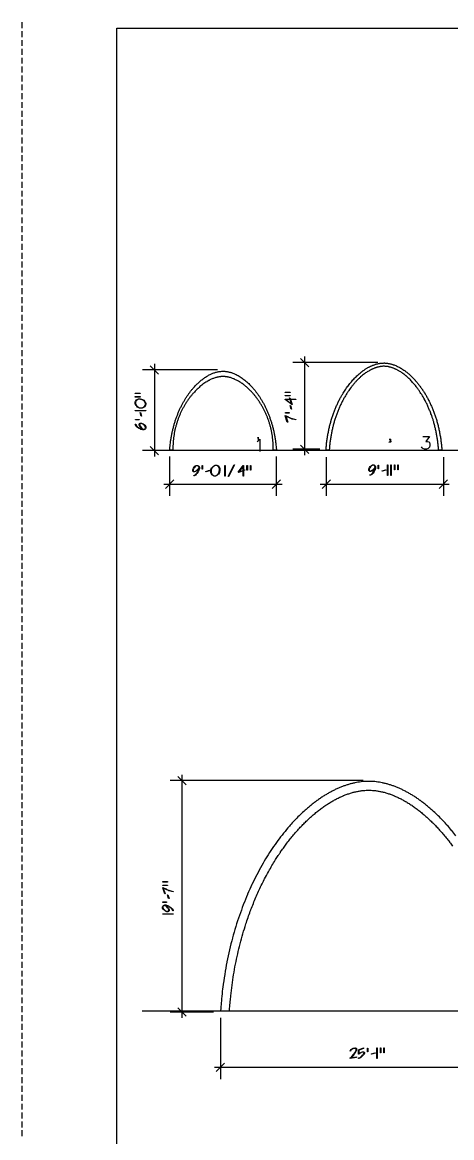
# Model space of a CAD drawing. Extents: x 57 to 189, y -88 to -29.
# Drawn here: x 57.07 to 63.91, y -70.36 to -52.59 of the extents above; entities that cross this region are included whole.
import ezdxf

# ---------------------------------------------------------------- set-up
doc = ezdxf.new("R2010")
doc.units = 0
doc.layers.get('0').update_dxf_attribs({"linetype": 'CONTINUOUS'})
for name, color, linetype in [('DIMENSION', 18, 'CONTINUOUS'), ('NAILERS', 18, 'CONTINUOUS'), ('NONE', 18, 'CONTINUOUS')]:
    doc.layers.add(name, color=color, linetype=linetype)

msp = doc.modelspace()

# ---------------------------------------------------------------- linework, layer by layer
for points in [[(59.027, -59.405), (96.389, -59.405)], [(58.976, -68.342), (88.734, -68.342)]]:
    msp.add_lwpolyline(points)
at = {"layer": 'DIMENSION'}
for points in [[(61.63, -58.077), (61.497, -57.944)], [(61.564, -57.917), (61.564, -58.011)], [(59.237, -58.195), (59.104, -58.062)], [(59.17, -58.034), (59.17, -58.128)], [(62.733, -58.011), (61.375, -58.011)], [(61.564, -58.011), (61.564, -59.392)], [(60.175, -58.128), (58.982, -58.128)], [(59.17, -58.128), (59.17, -59.415)], [(59.104, -59.349), (59.237, -59.482)], [(61.497, -59.325), (61.63, -59.458)], [(59.296, -59.415), (58.982, -59.415)], [(59.17, -59.415), (59.17, -59.51)], [(59.413, -59.51), (59.413, -60.137)], [(61.112, -59.51), (61.112, -60.137)], [(61.807, -59.392), (61.375, -59.392)], [(61.564, -59.392), (61.564, -59.486)], [(61.909, -59.517), (61.909, -60.137)], [(63.777, -59.517), (63.777, -60.137)], [(59.48, -59.882), (59.347, -60.016)], [(61.046, -60.016), (61.179, -59.882)], [(61.976, -59.882), (61.842, -60.016)], [(63.71, -60.016), (63.843, -59.882)], [(59.319, -59.949), (59.413, -59.949)], [(59.413, -59.949), (61.112, -59.949)], [(61.112, -59.949), (61.207, -59.949)], [(61.815, -59.949), (61.909, -59.949)], [(61.909, -59.949), (63.777, -59.949)], [(63.777, -59.949), (63.871, -59.949)], [(62.498, -64.673), (59.421, -64.673)], [(59.676, -64.74), (59.543, -64.607)], [(59.61, -64.579), (59.61, -64.673)], [(59.61, -64.673), (59.61, -68.362)], [(60.112, -68.362), (59.421, -68.362)], [(59.543, -68.295), (59.676, -68.428)], [(59.61, -68.362), (59.61, -68.456)], [(60.222, -68.456), (60.222, -69.429)], [(60.128, -69.24), (60.222, -69.24)], [(60.288, -69.174), (60.155, -69.307)], [(60.222, -69.24), (64.946, -69.24)]]:
    msp.add_lwpolyline(points, dxfattribs=at)
for points in [[(58.965, -58.595), (58.979, -58.598), (59.003, -58.613), (59.013, -58.624), (59.023, -58.636), (59.034, -58.66), (59.034, -58.673), (59.034, -58.68), (59.03, -58.692), (59.027, -58.698), (59.016, -58.717), (58.977, -58.736), (58.95, -58.736), (58.934, -58.736), (58.904, -58.722), (58.89, -58.707), (58.876, -58.693), (58.862, -58.664), (58.862, -58.649), (58.862, -58.64), (58.867, -58.625), (58.873, -58.619), (58.884, -58.605), (58.915, -58.59), (58.934, -58.59), (58.942, -58.59), (58.957, -58.593)], [(58.942, -58.5), (58.942, -58.506), (58.866, -58.506), (58.866, -58.5)], [(58.866, -58.554), (58.942, -58.554), (58.942, -58.561), (58.866, -58.561)], [(58.964, -58.601), (58.956, -58.599), (58.941, -58.597), (58.935, -58.597), (58.917, -58.597), (58.889, -58.61), (58.878, -58.623), (58.873, -58.629), (58.868, -58.642), (58.868, -58.65), (58.868, -58.664), (58.881, -58.691), (58.894, -58.704), (58.907, -58.717), (58.935, -58.73), (58.95, -58.73), (58.975, -58.73), (59.011, -58.712), (59.021, -58.695), (59.024, -58.69), (59.027, -58.678), (59.027, -58.672), (59.027, -58.661), (59.018, -58.639), (59.008, -58.628), (58.998, -58.618), (58.976, -58.604)], [(61.331, -58.574), (61.339, -58.596), (61.427, -58.596), (61.427, -58.602), (61.341, -58.602), (61.367, -58.678), (61.363, -58.68), (61.255, -58.6), (61.257, -58.596), (61.332, -58.596), (61.325, -58.574)], [(61.333, -58.481), (61.333, -58.487), (61.257, -58.487), (61.257, -58.481)], [(61.257, -58.535), (61.333, -58.535), (61.333, -58.542), (61.257, -58.542)], [(61.334, -58.602), (61.268, -58.602), (61.357, -58.668)], [(59.034, -58.773), (59.034, -58.779), (58.865, -58.779), (58.865, -58.773)], [(58.949, -58.806), (58.965, -58.864), (58.959, -58.864), (58.942, -58.806)], [(61.318, -58.809), (61.318, -58.815), (61.259, -58.815), (61.259, -58.809)], [(61.34, -58.696), (61.357, -58.754), (61.35, -58.754), (61.334, -58.696)], [(58.942, -58.979), (58.945, -58.978), (58.95, -58.978), (58.953, -58.978), (58.965, -58.978), (58.991, -58.988), (59.005, -58.999), (59.019, -59.011), (59.034, -59.034), (59.034, -59.046), (59.034, -59.054), (59.028, -59.067), (59.023, -59.072), (59.017, -59.078), (59, -59.084), (58.99, -59.084), (58.98, -59.084), (58.957, -59.076), (58.942, -59.069), (58.928, -59.061), (58.903, -59.044), (58.892, -59.034), (58.88, -59.022), (58.867, -59.002), (58.866, -58.992), (58.873, -58.992), (58.874, -59.001), (58.886, -59.02), (58.897, -59.031), (58.908, -59.04), (58.931, -59.057), (58.945, -59.064), (58.959, -59.071), (58.981, -59.077), (58.99, -59.077), (58.999, -59.077), (59.013, -59.073), (59.018, -59.068), (59.023, -59.063), (59.028, -59.052), (59.028, -59.045), (59.028, -59.035), (59.014, -59.014), (59.001, -59.003), (58.988, -58.993), (58.965, -58.983), (58.954, -58.983), (58.952, -58.983), (58.947, -58.984), (58.945, -58.985), (58.94, -58.987), (58.935, -58.995), (58.935, -59), (58.935, -59.006), (58.942, -59.021), (58.948, -59.031), (58.954, -59.038), (58.967, -59.053), (58.975, -59.06), (58.982, -59.067), (58.993, -59.074), (58.996, -59.075), (58.988, -59.076), (58.984, -59.075), (58.974, -59.067), (58.966, -59.061), (58.959, -59.054), (58.946, -59.039), (58.941, -59.031), (58.935, -59.021), (58.928, -59.005), (58.928, -58.999), (58.928, -58.992), (58.935, -58.982)], [(58.926, -58.919), (58.926, -58.925), (58.868, -58.925), (58.868, -58.919)], [(61.257, -58.857), (61.269, -58.861), (61.295, -58.873), (61.309, -58.88), (61.324, -58.887), (61.346, -58.897), (61.355, -58.9), (61.369, -58.905), (61.404, -58.914), (61.424, -58.918), (61.424, -58.925), (61.404, -58.921), (61.369, -58.912), (61.355, -58.907), (61.346, -58.903), (61.325, -58.894), (61.312, -58.888), (61.298, -58.881), (61.274, -58.87), (61.265, -58.866), (61.295, -58.959), (61.289, -58.959), (61.257, -58.862)], [(59.797, -59.817), (59.797, -59.81), (59.805, -59.809), (59.824, -59.797), (59.835, -59.786), (59.844, -59.776), (59.861, -59.752), (59.868, -59.738), (59.875, -59.725), (59.882, -59.702), (59.882, -59.694), (59.882, -59.685), (59.877, -59.67), (59.872, -59.665), (59.867, -59.66), (59.856, -59.655), (59.849, -59.655), (59.839, -59.655), (59.818, -59.669), (59.808, -59.682), (59.798, -59.695), (59.788, -59.718), (59.788, -59.729), (59.788, -59.732), (59.788, -59.736), (59.789, -59.738), (59.791, -59.743), (59.799, -59.748), (59.804, -59.748), (59.81, -59.748), (59.826, -59.742), (59.835, -59.735), (59.843, -59.73), (59.858, -59.716), (59.865, -59.708), (59.871, -59.701), (59.878, -59.69), (59.879, -59.687), (59.881, -59.695), (59.88, -59.698), (59.873, -59.709), (59.866, -59.716), (59.859, -59.724), (59.843, -59.737), (59.835, -59.742), (59.826, -59.749), (59.809, -59.755), (59.803, -59.755), (59.796, -59.755), (59.786, -59.748), (59.783, -59.741), (59.782, -59.738), (59.782, -59.733), (59.782, -59.731), (59.782, -59.719), (59.792, -59.693), (59.803, -59.679), (59.815, -59.664), (59.838, -59.649), (59.85, -59.649), (59.858, -59.649), (59.871, -59.655), (59.876, -59.66), (59.882, -59.666), (59.888, -59.683), (59.888, -59.693), (59.888, -59.703), (59.881, -59.727), (59.873, -59.741), (59.866, -59.755), (59.848, -59.78), (59.838, -59.791), (59.826, -59.803), (59.806, -59.816)], [(59.937, -59.712), (59.931, -59.712), (59.931, -59.654), (59.937, -59.654)], [(60.209, -59.751), (60.206, -59.765), (60.191, -59.789), (60.179, -59.799), (60.168, -59.809), (60.144, -59.82), (60.131, -59.82), (60.124, -59.82), (60.112, -59.816), (60.106, -59.813), (60.087, -59.802), (60.068, -59.764), (60.068, -59.736), (60.068, -59.72), (60.082, -59.69), (60.096, -59.676), (60.111, -59.662), (60.14, -59.648), (60.155, -59.648), (60.164, -59.648), (60.179, -59.653), (60.185, -59.659), (60.199, -59.671), (60.213, -59.701), (60.213, -59.72), (60.213, -59.728), (60.211, -59.743)], [(60.203, -59.75), (60.205, -59.742), (60.207, -59.727), (60.207, -59.721), (60.207, -59.703), (60.194, -59.675), (60.181, -59.664), (60.175, -59.659), (60.162, -59.654), (60.154, -59.654), (60.14, -59.654), (60.113, -59.667), (60.1, -59.68), (60.087, -59.693), (60.074, -59.721), (60.074, -59.736), (60.074, -59.762), (60.092, -59.797), (60.109, -59.807), (60.114, -59.81), (60.126, -59.814), (60.132, -59.814), (60.143, -59.814), (60.165, -59.804), (60.176, -59.794), (60.186, -59.784), (60.2, -59.762)], [(60.301, -59.82), (60.295, -59.82), (60.295, -59.651), (60.301, -59.651)], [(60.447, -59.641), (60.351, -59.829), (60.344, -59.829), (60.44, -59.641)], [(60.613, -59.726), (60.591, -59.733), (60.591, -59.822), (60.585, -59.822), (60.585, -59.735), (60.509, -59.761), (60.507, -59.757), (60.587, -59.65), (60.591, -59.652), (60.591, -59.727), (60.613, -59.719)], [(60.585, -59.729), (60.585, -59.663), (60.519, -59.752)], [(60.652, -59.652), (60.652, -59.728), (60.645, -59.728), (60.645, -59.652)], [(60.706, -59.728), (60.7, -59.728), (60.7, -59.652), (60.706, -59.652)], [(62.604, -59.808), (62.604, -59.802), (62.613, -59.801), (62.632, -59.789), (62.643, -59.777), (62.652, -59.767), (62.669, -59.743), (62.676, -59.73), (62.683, -59.716), (62.69, -59.694), (62.69, -59.685), (62.69, -59.676), (62.685, -59.662), (62.68, -59.657), (62.675, -59.652), (62.664, -59.647), (62.657, -59.647), (62.647, -59.647), (62.626, -59.66), (62.616, -59.674), (62.606, -59.687), (62.595, -59.71), (62.595, -59.72), (62.595, -59.723), (62.596, -59.728), (62.597, -59.73), (62.599, -59.735), (62.607, -59.74), (62.612, -59.74), (62.618, -59.74), (62.633, -59.733), (62.643, -59.727), (62.651, -59.721), (62.665, -59.708), (62.672, -59.7), (62.679, -59.693), (62.686, -59.682), (62.687, -59.679), (62.689, -59.686), (62.688, -59.69), (62.681, -59.701), (62.674, -59.708), (62.667, -59.716), (62.651, -59.729), (62.643, -59.734), (62.634, -59.74), (62.617, -59.746), (62.611, -59.746), (62.604, -59.746), (62.594, -59.739), (62.591, -59.732), (62.59, -59.73), (62.59, -59.725), (62.59, -59.722), (62.59, -59.71), (62.6, -59.684), (62.611, -59.67), (62.623, -59.656), (62.646, -59.641), (62.658, -59.641), (62.666, -59.641), (62.679, -59.646), (62.684, -59.652), (62.69, -59.658), (62.696, -59.674), (62.696, -59.685), (62.696, -59.694), (62.688, -59.718), (62.681, -59.732), (62.674, -59.747), (62.656, -59.772), (62.646, -59.783), (62.634, -59.794), (62.614, -59.807)], [(62.745, -59.704), (62.739, -59.704), (62.739, -59.646), (62.745, -59.646)], [(62.858, -59.726), (62.799, -59.743), (62.799, -59.737), (62.858, -59.72)], [(62.891, -59.812), (62.885, -59.812), (62.885, -59.643), (62.891, -59.643)], [(62.943, -59.812), (62.937, -59.812), (62.937, -59.643), (62.943, -59.643)], [(63.002, -59.643), (63.002, -59.719), (62.996, -59.719), (62.996, -59.643)], [(63.057, -59.719), (63.051, -59.719), (63.051, -59.643), (63.057, -59.643)], [(60.05, -59.735), (59.991, -59.751), (59.991, -59.745), (60.05, -59.728)], [(59.38, -66.282), (59.38, -66.289), (59.304, -66.289), (59.304, -66.282)], [(59.304, -66.337), (59.38, -66.337), (59.38, -66.343), (59.304, -66.343)], [(59.304, -66.377), (59.316, -66.381), (59.342, -66.393), (59.356, -66.4), (59.371, -66.407), (59.393, -66.417), (59.401, -66.42), (59.416, -66.425), (59.45, -66.434), (59.471, -66.438), (59.471, -66.445), (59.451, -66.441), (59.416, -66.432), (59.402, -66.427), (59.393, -66.424), (59.371, -66.414), (59.359, -66.408), (59.345, -66.401), (59.321, -66.39), (59.312, -66.387), (59.342, -66.479), (59.336, -66.479), (59.304, -66.382)], [(59.364, -66.606), (59.364, -66.613), (59.306, -66.613), (59.306, -66.606)], [(59.387, -66.493), (59.404, -66.552), (59.397, -66.552), (59.38, -66.493)], [(59.469, -66.747), (59.463, -66.747), (59.462, -66.738), (59.449, -66.719), (59.438, -66.708), (59.428, -66.699), (59.404, -66.682), (59.39, -66.675), (59.377, -66.669), (59.355, -66.662), (59.346, -66.662), (59.337, -66.662), (59.322, -66.666), (59.317, -66.671), (59.312, -66.676), (59.307, -66.687), (59.307, -66.694), (59.307, -66.704), (59.321, -66.725), (59.335, -66.736), (59.347, -66.746), (59.371, -66.756), (59.381, -66.756), (59.384, -66.756), (59.388, -66.755), (59.39, -66.754), (59.395, -66.752), (59.4, -66.744), (59.4, -66.739), (59.4, -66.733), (59.394, -66.718), (59.387, -66.708), (59.382, -66.701), (59.368, -66.686), (59.361, -66.679), (59.353, -66.672), (59.343, -66.665), (59.339, -66.664), (59.347, -66.663), (59.351, -66.663), (59.361, -66.671), (59.369, -66.677), (59.376, -66.685), (59.389, -66.7), (59.395, -66.708), (59.401, -66.718), (59.407, -66.734), (59.407, -66.741), (59.407, -66.748), (59.4, -66.757), (59.393, -66.76), (59.391, -66.761), (59.386, -66.762), (59.383, -66.762), (59.371, -66.762), (59.345, -66.751), (59.331, -66.74), (59.316, -66.729), (59.301, -66.705), (59.301, -66.693), (59.301, -66.685), (59.307, -66.672), (59.312, -66.667), (59.318, -66.661), (59.335, -66.655), (59.345, -66.655), (59.355, -66.655), (59.379, -66.663), (59.393, -66.67), (59.407, -66.678), (59.433, -66.695), (59.443, -66.706), (59.455, -66.717), (59.468, -66.737)], [(59.472, -66.796), (59.472, -66.802), (59.303, -66.802), (59.303, -66.796)], [(62.394, -68.955), (62.394, -68.967), (62.378, -69), (62.363, -69.022), (62.35, -69.04), (62.322, -69.073), (62.308, -69.088), (62.307, -69.089), (62.306, -69.09), (62.304, -69.091), (62.392, -69.077), (62.392, -69.083), (62.292, -69.1), (62.29, -69.095), (62.293, -69.093), (62.299, -69.087), (62.303, -69.083), (62.317, -69.07), (62.344, -69.038), (62.357, -69.019), (62.372, -68.998), (62.387, -68.966), (62.387, -68.956), (62.387, -68.948), (62.376, -68.94), (62.366, -68.94), (62.342, -68.941), (62.307, -68.962), (62.296, -68.982), (62.289, -68.982), (62.302, -68.959), (62.34, -68.935), (62.366, -68.934), (62.372, -68.934), (62.383, -68.936), (62.386, -68.939), (62.39, -68.942), (62.394, -68.95)], [(62.518, -69.006), (62.518, -69.007), (62.518, -69.008), (62.518, -69.009), (62.518, -69.015), (62.511, -69.032), (62.503, -69.042), (62.495, -69.053), (62.476, -69.072), (62.465, -69.081), (62.453, -69.09), (62.431, -69.1), (62.421, -69.1), (62.421, -69.094), (62.43, -69.093), (62.451, -69.084), (62.462, -69.075), (62.472, -69.068), (62.49, -69.05), (62.497, -69.04), (62.505, -69.03), (62.512, -69.015), (62.512, -69.01), (62.512, -69.007), (62.51, -69.003), (62.508, -69.002), (62.505, -69), (62.5, -68.999), (62.497, -68.999), (62.489, -68.999), (62.467, -69.007), (62.454, -69.014), (62.441, -69.021), (62.428, -69.031), (62.426, -69.033), (62.421, -69.033), (62.423, -68.965), (62.501, -68.933), (62.501, -68.94), (62.429, -68.969), (62.427, -69.024), (62.434, -69.018), (62.45, -69.009), (62.459, -69.005), (62.471, -68.999), (62.49, -68.993), (62.497, -68.993), (62.505, -68.993), (62.515, -69)], [(62.574, -68.993), (62.568, -68.993), (62.568, -68.935), (62.574, -68.935)], [(62.72, -69.101), (62.714, -69.101), (62.714, -68.932), (62.72, -68.932)], [(62.78, -68.933), (62.78, -69.009), (62.773, -69.009), (62.773, -68.933)], [(62.834, -69.009), (62.828, -69.009), (62.828, -68.933), (62.834, -68.933)], [(62.687, -69.016), (62.629, -69.032), (62.629, -69.026), (62.687, -69.009)]]:
    msp.add_lwpolyline(points, close=True, dxfattribs=at)
at = {"layer": 'NAILERS'}
for points in [[(63.752, -59.405), (63.7, -59.405), (63.7, -59.403, 0.006393), (63.695, -59.343, 0.007299), (63.688, -59.283), (63.688, -59.281, 0.007337), (63.679, -59.218), (63.679, -59.218, 0.007388), (63.669, -59.156), (63.668, -59.156, 0.007454), (63.656, -59.094), (63.656, -59.094, 0.007535), (63.642, -59.034), (63.642, -59.034, 0.007632), (63.626, -58.974), (63.625, -58.969, 0.007744), (63.611, -58.921), (63.607, -58.908, 0.004929), (63.599, -58.887, 0.000859), (63.592, -58.865), (63.59, -58.86, 0.008003), (63.579, -58.828), (63.574, -58.815, 0.008148), (63.552, -58.76), (63.552, -58.76, 0.008318), (63.529, -58.706), (63.529, -58.706, 0.008506), (63.504, -58.653), (63.504, -58.653, 0.008712), (63.477, -58.602), (63.474, -58.595, 0.008952), (63.453, -58.558), (63.453, -58.558, 0.00455), (63.431, -58.521, 0.009305), (63.408, -58.486), (63.403, -58.478, 0.009589), (63.374, -58.436), (63.373, -58.434, 0.008447), (63.345, -58.397), (63.342, -58.393, 0.009163), (63.32, -58.365), (63.319, -58.365, 0.004659), (63.297, -58.339), (63.297, -58.339, 0.009612), (63.274, -58.314), (63.274, -58.313, 0.004911), (63.251, -58.289), (63.251, -58.289, 0.010184), (63.228, -58.266), (63.228, -58.266, 0.005225), (63.204, -58.244), (63.204, -58.244, 0.010897), (63.181, -58.224), (63.18, -58.224, 0.005614), (63.157, -58.204), (63.156, -58.204, 0.011774), (63.132, -58.186), (63.132, -58.186, 0.006091), (63.108, -58.169), (63.108, -58.169, 0.012842), (63.084, -58.153), (63.08, -58.151, 0.006742), (63.064, -58.141), (63.064, -58.141, 0.006928), (63.047, -58.132), (63.047, -58.132, 0.007159), (63.031, -58.124), (63.031, -58.124, 0.007403), (63.015, -58.116), (63.015, -58.116, 0.007659), (62.999, -58.109), (62.999, -58.109, 0.007928), (62.983, -58.102), (62.983, -58.102, 0.008209), (62.967, -58.096), (62.966, -58.096, 0.008502), (62.95, -58.091), (62.95, -58.091, 0.008805), (62.934, -58.086), (62.934, -58.086, 0.009117), (62.919, -58.082), (62.918, -58.082, 0.009437), (62.903, -58.078), (62.903, -58.078, 0.009761), (62.887, -58.075), (62.887, -58.075, 0.010088), (62.871, -58.073), (62.871, -58.073, 0.010414), (62.856, -58.072), (62.856, -58.072, 0.010732), (62.84, -58.071), (62.84, -58.071, 0.011092), (62.825, -58.071, 0.010905), (62.81, -58.071), (62.809, -58.071, 0.010575), (62.794, -58.072), (62.794, -58.072, 0.010251), (62.778, -58.074), (62.778, -58.074, 0.009924), (62.763, -58.077), (62.763, -58.077, 0.009598), (62.747, -58.08), (62.747, -58.08, 0.009276), (62.731, -58.084), (62.731, -58.084, 0.00896), (62.715, -58.088), (62.715, -58.088, 0.008652), (62.699, -58.093), (62.699, -58.093, 0.008354), (62.683, -58.099), (62.683, -58.099, 0.008067), (62.667, -58.105), (62.667, -58.105, 0.007792), (62.651, -58.112), (62.651, -58.112, 0.007529), (62.634, -58.12), (62.634, -58.12, 0.007279), (62.618, -58.128), (62.618, -58.128, 0.007113), (62.602, -58.136), (62.598, -58.139, 0.013384), (62.574, -58.153), (62.573, -58.153, 0.006425), (62.549, -58.169), (62.549, -58.169, 0.012264), (62.525, -58.186), (62.521, -58.189, 0.011584), (62.489, -58.214), (62.489, -58.214, 0.011003), (62.457, -58.241), (62.457, -58.241, 0.010496), (62.426, -58.27), (62.425, -58.27, 0.010058), (62.395, -58.301), (62.394, -58.302, 0.009679), (62.364, -58.334), (62.364, -58.335, 0.009356), (62.334, -58.37), (62.333, -58.372, 0.009073), (62.306, -58.405, 0.006818), (62.281, -58.439), (62.278, -58.443, 0.011927), (62.248, -58.488), (62.244, -58.494, 0.009239), (62.214, -58.543, 0.008987), (62.185, -58.592), (62.185, -58.592, 0.008751), (62.159, -58.643), (62.158, -58.643, 0.008534), (62.133, -58.696), (62.133, -58.696, 0.008335), (62.109, -58.75), (62.109, -58.75, 0.008156), (62.087, -58.805), (62.087, -58.805, 0.007994), (62.066, -58.861), (62.066, -58.862, 0.007851), (62.047, -58.919), (62.047, -58.919, 0.007724), (62.03, -58.978), (62.03, -58.978, 0.007614), (62.014, -59.037), (62.014, -59.038, 0.00752), (62, -59.098), (62, -59.098, 0.007441), (61.988, -59.16), (61.988, -59.16, 0.007377), (61.978, -59.222), (61.978, -59.222, 0.007328), (61.969, -59.285), (61.968, -59.289, 0.00729), (61.962, -59.345), (61.961, -59.359, 0.005451), (61.959, -59.387), (61.958, -59.397, 0.000906), (61.957, -59.405), (61.905, -59.405, -0.000965), (61.906, -59.396), (61.907, -59.385, -0.005833), (61.909, -59.354), (61.911, -59.338, -0.007789), (61.917, -59.276), (61.918, -59.272, -0.007798), (61.928, -59.204), (61.928, -59.203, -0.007809), (61.939, -59.136), (61.94, -59.136, -0.007824), (61.953, -59.071), (61.953, -59.07, -0.007844), (61.968, -59.007), (61.969, -59.006, -0.007871), (61.985, -58.944), (61.986, -58.943, -0.007905), (62.004, -58.883), (62.004, -58.883, -0.00795), (62.024, -58.824), (62.025, -58.823, -0.008005), (62.046, -58.766), (62.046, -58.766, -0.008074), (62.069, -58.711), (62.069, -58.71, -0.008157), (62.094, -58.657), (62.094, -58.656, -0.008258), (62.119, -58.605), (62.12, -58.604, -0.008377), (62.146, -58.555), (62.146, -58.554, -0.008518), (62.174, -58.507), (62.178, -58.501, -0.0087), (62.199, -58.466), (62.2, -58.466, -0.004399), (62.222, -58.433, -0.00898), (62.245, -58.4), (62.252, -58.39, -0.009247), (62.275, -58.359), (62.276, -58.359, -0.004696), (62.299, -58.33), (62.299, -58.33, -0.009672), (62.323, -58.302), (62.324, -58.301, -0.004933), (62.348, -58.275), (62.348, -58.274, -0.010201), (62.373, -58.249), (62.373, -58.248, -0.00522), (62.398, -58.224), (62.398, -58.224, -0.010842), (62.423, -58.201), (62.423, -58.201, -0.005567), (62.449, -58.179), (62.449, -58.179, -0.011615), (62.474, -58.158), (62.475, -58.158, -0.005984), (62.5, -58.139), (62.501, -58.139, -0.012535), (62.526, -58.121), (62.531, -58.118, -0.006542), (62.548, -58.107), (62.548, -58.107, -0.006697), (62.566, -58.097), (62.566, -58.097, -0.006892), (62.583, -58.087), (62.583, -58.087, -0.007096), (62.601, -58.078), (62.601, -58.078, -0.007309), (62.618, -58.069), (62.618, -58.069, -0.007533), (62.636, -58.061), (62.636, -58.061, -0.007765), (62.653, -58.054), (62.653, -58.054, -0.008006), (62.671, -58.048), (62.671, -58.048, -0.008255), (62.688, -58.042), (62.688, -58.042, -0.008511), (62.705, -58.036), (62.705, -58.036, -0.008773), (62.723, -58.032), (62.723, -58.032, -0.00904), (62.74, -58.028), (62.74, -58.028, -0.00931), (62.757, -58.025), (62.757, -58.025, -0.00958), (62.774, -58.022), (62.774, -58.022, -0.009849), (62.791, -58.02, -0.010077), (62.808, -58.019), (62.811, -58.019, -0.01833), (62.834, -58.018), (62.837, -58.018, -0.010332), (62.854, -58.019, -0.010047), (62.871, -58.02), (62.871, -58.02, -0.009782), (62.888, -58.023), (62.888, -58.023, -0.009513), (62.905, -58.025), (62.905, -58.025, -0.009242), (62.922, -58.029), (62.922, -58.029, -0.008973), (62.939, -58.033), (62.939, -58.033, -0.008707), (62.956, -58.038), (62.956, -58.038, -0.008529), (62.974, -58.043), (62.978, -58.045, -0.016094), (63.004, -58.054), (63.004, -58.054, -0.007742), (63.03, -58.065), (63.031, -58.065, -0.014692), (63.057, -58.078), (63.057, -58.078, -0.007068), (63.083, -58.092), (63.083, -58.092, -0.013504), (63.109, -58.107), (63.114, -58.11, -0.012757), (63.148, -58.133), (63.148, -58.133, -0.012102), (63.183, -58.158), (63.183, -58.158, -0.011517), (63.217, -58.186), (63.217, -58.186, -0.010997), (63.251, -58.216), (63.251, -58.216, -0.010537), (63.284, -58.248), (63.285, -58.249, -0.010131), (63.317, -58.283), (63.318, -58.284, -0.009775), (63.35, -58.32), (63.35, -58.32, -0.009463), (63.382, -58.359), (63.382, -58.359, -0.009192), (63.413, -58.4), (63.413, -58.401, -0.008956), (63.443, -58.443), (63.443, -58.444, -0.008752), (63.472, -58.489), (63.473, -58.489, -0.008576), (63.501, -58.536), (63.501, -58.537, -0.008426), (63.528, -58.585), (63.528, -58.586, -0.008299), (63.554, -58.637), (63.554, -58.637, -0.008192), (63.579, -58.69), (63.579, -58.69, -0.008102), (63.603, -58.745), (63.603, -58.745, -0.008028), (63.625, -58.802), (63.625, -58.802, -0.007968), (63.646, -58.86), (63.646, -58.861, -0.00792), (63.665, -58.92), (63.665, -58.921, -0.007881), (63.683, -58.982), (63.683, -58.983, -0.007853), (63.699, -59.046), (63.699, -59.046, -0.007829), (63.713, -59.111), (63.713, -59.112, -0.007812), (63.725, -59.178), (63.726, -59.178, -0.007801), (63.736, -59.246), (63.736, -59.247, -0.007792), (63.745, -59.316), (63.745, -59.316, -0.00778), (63.751, -59.387), (63.751, -59.387, -0.001935)], [(60.265, -58.149, -0.005044), (60.273, -58.149), (60.275, -58.149, -0.00986), (60.286, -58.15), (60.288, -58.15, -0.009695), (60.303, -58.151), (60.307, -58.152, -0.018456), (60.33, -58.155), (60.33, -58.155, -0.008921), (60.353, -58.159), (60.353, -58.159, -0.016979), (60.376, -58.165), (60.376, -58.165, -0.008188), (60.399, -58.172), (60.399, -58.172, -0.015566), (60.422, -58.18), (60.423, -58.18, -0.007495), (60.446, -58.19), (60.446, -58.19, -0.014324), (60.469, -58.2), (60.473, -58.202, -0.013524), (60.504, -58.219), (60.505, -58.219, -0.01281), (60.536, -58.237), (60.536, -58.238, -0.012163), (60.567, -58.258), (60.567, -58.258, -0.01158), (60.598, -58.281), (60.598, -58.281, -0.011059), (60.628, -58.306), (60.629, -58.306, -0.010595), (60.659, -58.332), (60.659, -58.333, -0.010183), (60.689, -58.361), (60.689, -58.362, -0.009819), (60.718, -58.392), (60.719, -58.392, -0.009499), (60.747, -58.424), (60.747, -58.425, -0.009217), (60.776, -58.459), (60.776, -58.459, -0.008971), (60.803, -58.495), (60.804, -58.496, -0.008757), (60.83, -58.533), (60.831, -58.534, -0.008572), (60.857, -58.573), (60.857, -58.574, -0.008412), (60.882, -58.615), (60.882, -58.615, -0.008276), (60.907, -58.658), (60.907, -58.658, -0.00816), (60.93, -58.703), (60.93, -58.703, -0.008062), (60.953, -58.749), (60.953, -58.75, -0.00798), (60.974, -58.797), (60.974, -58.798, -0.007913), (60.994, -58.847), (60.994, -58.847, -0.007858), (61.013, -58.898), (61.013, -58.899, -0.007814), (61.031, -58.951), (61.031, -58.951, -0.00778), (61.047, -59.005), (61.047, -59.005, -0.007755), (61.062, -59.06), (61.062, -59.061, -0.007733), (61.075, -59.117), (61.075, -59.118, -0.007718), (61.087, -59.175), (61.087, -59.176, -0.007708), (61.097, -59.235), (61.097, -59.235, -0.007701), (61.105, -59.296), (61.106, -59.303, -0.00769), (61.111, -59.35), (61.113, -59.362, -0.003842), (61.115, -59.385), (61.115, -59.389, -0.001916), (61.116, -59.405), (61.064, -59.405, 0.002658), (61.064, -59.392), (61.064, -59.382, 0.010505), (61.064, -59.349), (61.064, -59.339, 0.01032), (61.062, -59.287), (61.062, -59.286, 0.010134), (61.058, -59.235), (61.058, -59.235, 0.009949), (61.051, -59.184), (61.051, -59.183, 0.009768), (61.043, -59.133), (61.043, -59.133, 0.009595), (61.033, -59.083), (61.033, -59.083, 0.009432), (61.021, -59.034), (61.021, -59.034, 0.009282), (61.007, -58.986), (61.007, -58.986, 0.009148), (60.992, -58.939), (60.992, -58.939, 0.009031), (60.975, -58.893), (60.975, -58.893, 0.008933), (60.957, -58.848), (60.957, -58.847, 0.008857), (60.937, -58.804), (60.937, -58.803, 0.008806), (60.916, -58.761), (60.916, -58.76, 0.00878), (60.894, -58.719), (60.894, -58.719, 0.008782), (60.87, -58.679), (60.87, -58.678, 0.008814), (60.846, -58.64), (60.845, -58.639, 0.00888), (60.82, -58.602), (60.82, -58.602, 0.008982), (60.793, -58.566), (60.793, -58.565, 0.009122), (60.766, -58.531), (60.766, -58.531, 0.009306), (60.738, -58.498), (60.738, -58.498, 0.009536), (60.709, -58.467), (60.705, -58.463, 0.00984), (60.683, -58.44), (60.683, -58.44, 0.005013), (60.661, -58.419, 0.010343), (60.638, -58.399), (60.63, -58.392, 0.010816), (60.607, -58.373), (60.607, -58.373, 0.005549), (60.584, -58.356), (60.584, -58.356, 0.011598), (60.56, -58.339), (60.56, -58.339, 0.005986), (60.537, -58.323), (60.537, -58.323, 0.012573), (60.513, -58.309), (60.513, -58.309, 0.006515), (60.489, -58.296), (60.489, -58.296, 0.01375), (60.465, -58.284), (60.465, -58.284, 0.007151), (60.442, -58.273), (60.441, -58.273, 0.015143), (60.418, -58.263), (60.417, -58.263, 0.007895), (60.394, -58.255), (60.394, -58.255, 0.016742), (60.37, -58.248), (60.366, -58.247, 0.008827), (60.351, -58.243), (60.35, -58.243, 0.009081), (60.335, -58.24), (60.335, -58.24, 0.009385), (60.319, -58.238, 0.00963), (60.304, -58.236), (60.3, -58.235, 0.020247), (60.277, -58.234, 0.011309), (60.254, -58.234, 0.020181), (60.231, -58.235), (60.227, -58.236, 0.009658), (60.212, -58.237, 0.009385), (60.196, -58.24), (60.196, -58.24, 0.009082), (60.181, -58.243), (60.181, -58.243, 0.008874), (60.165, -58.247), (60.161, -58.248, 0.016664), (60.137, -58.255), (60.137, -58.255, 0.007982), (60.114, -58.263), (60.113, -58.263, 0.015078), (60.09, -58.272), (60.09, -58.272, 0.007223), (60.066, -58.283), (60.066, -58.283, 0.013746), (60.042, -58.295), (60.038, -58.297, 0.012925), (60.007, -58.315), (60.006, -58.316, 0.012214), (59.975, -58.335), (59.975, -58.336, 0.011591), (59.944, -58.358), (59.943, -58.358, 0.011049), (59.913, -58.382), (59.913, -58.382, 0.010581), (59.882, -58.408), (59.882, -58.408, 0.010181), (59.852, -58.436), (59.852, -58.436, 0.009843), (59.823, -58.465), (59.822, -58.466, 0.009561), (59.794, -58.497), (59.793, -58.497, 0.009331), (59.765, -58.53), (59.765, -58.53, 0.009147), (59.738, -58.564), (59.738, -58.565, 0.009005), (59.711, -58.6), (59.711, -58.601, 0.008903), (59.686, -58.638), (59.686, -58.638, 0.008837), (59.661, -58.677), (59.661, -58.677, 0.008803), (59.638, -58.717), (59.638, -58.718, 0.008799), (59.615, -58.759), (59.615, -58.759, 0.008823), (59.594, -58.802), (59.594, -58.802, 0.008873), (59.574, -58.846), (59.574, -58.846, 0.008946), (59.556, -58.891), (59.556, -58.892, 0.00904), (59.539, -58.938), (59.539, -58.938, 0.009154), (59.524, -58.985), (59.524, -58.985, 0.009285), (59.51, -59.033), (59.51, -59.033, 0.00943), (59.498, -59.082), (59.498, -59.082, 0.009588), (59.488, -59.132), (59.488, -59.132, 0.009756), (59.48, -59.183), (59.48, -59.183, 0.009931), (59.473, -59.234), (59.473, -59.234, 0.010109), (59.469, -59.286), (59.469, -59.286, 0.010289), (59.467, -59.339), (59.467, -59.349, 0.010468), (59.467, -59.382), (59.467, -59.392, 0.002644), (59.467, -59.405), (59.415, -59.405, -0.001895), (59.416, -59.389), (59.418, -59.37, -0.011543), (59.423, -59.315), (59.425, -59.296, -0.007706), (59.434, -59.235), (59.434, -59.235, -0.007706), (59.444, -59.176), (59.444, -59.175, -0.007715), (59.456, -59.118), (59.456, -59.117, -0.007731), (59.469, -59.061), (59.469, -59.06, -0.007751), (59.484, -59.005), (59.484, -59.005, -0.007777), (59.5, -58.951), (59.5, -58.951, -0.007812), (59.518, -58.899), (59.518, -58.898, -0.007856), (59.537, -58.847), (59.537, -58.847, -0.007911), (59.557, -58.798), (59.557, -58.797, -0.007978), (59.578, -58.75), (59.578, -58.749, -0.00806), (59.601, -58.703), (59.601, -58.703, -0.008158), (59.624, -58.658), (59.624, -58.658, -0.008274), (59.649, -58.615), (59.649, -58.615, -0.008411), (59.674, -58.574), (59.674, -58.573, -0.00857), (59.7, -58.534), (59.701, -58.533, -0.008756), (59.727, -58.496), (59.728, -58.495, -0.00897), (59.755, -58.459), (59.755, -58.459, -0.009216), (59.783, -58.425), (59.787, -58.42, -0.00952), (59.809, -58.396), (59.809, -58.396, -0.004847), (59.831, -58.373, -0.009989), (59.853, -58.35), (59.861, -58.343, -0.010413), (59.883, -58.322), (59.884, -58.322, -0.005327), (59.906, -58.303), (59.906, -58.303, -0.011084), (59.929, -58.284), (59.929, -58.284, -0.005697), (59.952, -58.267), (59.952, -58.266, -0.011892), (59.976, -58.25), (59.976, -58.25, -0.00613), (59.999, -58.235), (59.999, -58.235, -0.012842), (60.022, -58.221), (60.023, -58.221, -0.006638), (60.046, -58.208), (60.046, -58.208, -0.013943), (60.069, -58.197), (60.07, -58.197, -0.007222), (60.093, -58.186), (60.093, -58.186, -0.015193), (60.116, -58.177), (60.116, -58.177, -0.00788), (60.14, -58.169), (60.14, -58.169, -0.016575), (60.163, -58.163), (60.163, -58.163, -0.008598), (60.186, -58.158), (60.186, -58.157, -0.018041), (60.209, -58.154), (60.209, -58.154, -0.009348), (60.232, -58.151, -0.019493), (60.254, -58.15), (60.258, -58.149, -0.005098)]]:
    msp.add_lwpolyline(points, format="xyb", close=True, dxfattribs=at)
for points in [[(60.806, -59.268), (60.825, -59.258), (60.853, -59.23), (60.853, -59.428)], [(60.814, -59.21), (60.819, -59.208), (60.827, -59.201), (60.827, -59.251)], [(62.911, -59.232), (62.937, -59.232), (62.923, -59.251), (62.93, -59.251), (62.935, -59.253), (62.937, -59.256), (62.94, -59.263), (62.94, -59.268), (62.937, -59.275), (62.932, -59.28), (62.925, -59.282), (62.918, -59.282), (62.911, -59.28), (62.908, -59.277), (62.906, -59.273)], [(63.449, -59.192), (63.553, -59.192), (63.496, -59.267), (63.524, -59.267), (63.543, -59.276), (63.553, -59.286), (63.562, -59.314), (63.562, -59.333), (63.553, -59.361), (63.534, -59.38), (63.506, -59.389), (63.477, -59.389), (63.449, -59.38), (63.44, -59.37), (63.43, -59.352)]]:
    msp.add_lwpolyline(points, dxfattribs=at)
msp.add_lwpolyline([(63.977, -65.554, 0.010728), (63.909, -65.468), (63.908, -65.467, 0.005489), (63.838, -65.386), (63.838, -65.385, 0.011417), (63.767, -65.308), (63.766, -65.307, 0.005867), (63.694, -65.234), (63.694, -65.234, 0.012275), (63.621, -65.165), (63.608, -65.153, 0.006402), (63.559, -65.11), (63.559, -65.11, 0.006554), (63.51, -65.069), (63.509, -65.068, 0.006748), (63.46, -65.029), (63.459, -65.029, 0.006956), (63.41, -64.992), (63.409, -64.992, 0.007176), (63.36, -64.957), (63.359, -64.956, 0.007412), (63.309, -64.923), (63.309, -64.923, 0.007661), (63.259, -64.892), (63.258, -64.892, 0.007926), (63.208, -64.863), (63.208, -64.863, 0.008206), (63.158, -64.836), (63.157, -64.836, 0.0085), (63.107, -64.811), (63.107, -64.811, 0.008809), (63.057, -64.789), (63.056, -64.789, 0.009132), (63.006, -64.768), (63.006, -64.768, 0.009468), (62.956, -64.75), (62.956, -64.75, 0.009814), (62.906, -64.734), (62.905, -64.734, 0.010171), (62.856, -64.72), (62.856, -64.72, 0.010533), (62.806, -64.709), (62.806, -64.708, 0.010899), (62.757, -64.699), (62.756, -64.699, 0.011264), (62.708, -64.692), (62.707, -64.692, 0.011621), (62.659, -64.688), (62.658, -64.687, 0.011979), (62.61, -64.685, 0.012305), (62.562, -64.685, 0.01198), (62.513, -64.687), (62.513, -64.688, 0.011621), (62.465, -64.692), (62.464, -64.692, 0.011264), (62.415, -64.699), (62.415, -64.699, 0.010899), (62.366, -64.708), (62.366, -64.709, 0.010533), (62.316, -64.72), (62.316, -64.72, 0.010171), (62.266, -64.734), (62.266, -64.734, 0.009815), (62.216, -64.75), (62.216, -64.75, 0.009468), (62.166, -64.768), (62.166, -64.768, 0.009132), (62.116, -64.789), (62.115, -64.789, 0.008809), (62.065, -64.811), (62.065, -64.811, 0.0085), (62.015, -64.836), (62.014, -64.836, 0.008205), (61.964, -64.863), (61.964, -64.863, 0.007926), (61.914, -64.892), (61.913, -64.892, 0.007661), (61.863, -64.923), (61.863, -64.923, 0.007411), (61.813, -64.956), (61.812, -64.957, 0.007176), (61.763, -64.992), (61.762, -64.992, 0.006955), (61.712, -65.029), (61.712, -65.029, 0.006748), (61.663, -65.068), (61.662, -65.069, 0.006554), (61.613, -65.11), (61.613, -65.11, 0.006431), (61.564, -65.153), (61.551, -65.165, 0.012218), (61.478, -65.234), (61.477, -65.234, 0.005914), (61.406, -65.307), (61.405, -65.308, 0.011401), (61.334, -65.385), (61.322, -65.4, 0.010915), (61.23, -65.509), (61.228, -65.511, 0.010508), (61.139, -65.628), (61.137, -65.63, 0.010159), (61.05, -65.754), (61.049, -65.756, 0.009862), (60.964, -65.886), (60.963, -65.888, 0.009609), (60.882, -66.026), (60.881, -66.028, 0.009396), (60.803, -66.172), (60.802, -66.174, 0.009218), (60.727, -66.325), (60.726, -66.327, 0.00907), (60.656, -66.484), (60.655, -66.486, 0.008948), (60.588, -66.649), (60.588, -66.651, 0.008849), (60.526, -66.82), (60.525, -66.822, 0.008769), (60.468, -66.998), (60.467, -66.999, 0.008707), (60.415, -67.18), (60.415, -67.182, 0.008658), (60.368, -67.369), (60.368, -67.371, 0.008621), (60.326, -67.562), (60.326, -67.564, 0.008593), (60.291, -67.761), (60.291, -67.763, 0.008575), (60.262, -67.965), (60.258, -67.992, 0.008551), (60.241, -68.149), (60.238, -68.188, 0.004269), (60.231, -68.268), (60.23, -68.282, 0.002129), (60.226, -68.335), (60.368, -68.34, -0.00136), (60.37, -68.306), (60.372, -68.271, -0.007178), (60.381, -68.168), (60.388, -68.105, -0.009647), (60.408, -67.935), (60.408, -67.934, -0.00484), (60.433, -67.766), (60.433, -67.766, -0.009784), (60.463, -67.6), (60.463, -67.599, -0.00493), (60.498, -67.436), (60.498, -67.435, -0.010017), (60.537, -67.274), (60.537, -67.273, -0.005068), (60.581, -67.115), (60.581, -67.114, -0.010351), (60.629, -66.958), (60.637, -66.932, -0.005284), (60.672, -66.83), (60.672, -66.83, -0.005349), (60.709, -66.73), (60.709, -66.729, -0.005432), (60.748, -66.631), (60.748, -66.63, -0.005522), (60.788, -66.533), (60.788, -66.533, -0.005618), (60.831, -66.437), (60.831, -66.437, -0.005721), (60.875, -66.343, -0.005817), (60.921, -66.25), (60.927, -66.239, -0.008981), (60.987, -66.127), (60.994, -66.115, -0.006144), (61.044, -66.028), (61.044, -66.027, -0.00628), (61.096, -65.942), (61.103, -65.931, -0.006407), (61.143, -65.869), (61.149, -65.859, -0.003369), (61.178, -65.816), (61.182, -65.81, -0.003083), (61.204, -65.779, -0.002066), (61.226, -65.748), (61.237, -65.733, -0.009059), (61.282, -65.672), (61.298, -65.651, -0.006319), (61.35, -65.586), (61.35, -65.585, -0.006427), (61.402, -65.522), (61.403, -65.522, -0.00659), (61.456, -65.461), (61.456, -65.461, -0.006772), (61.51, -65.403), (61.51, -65.402, -0.006973), (61.564, -65.347), (61.565, -65.346, -0.007196), (61.619, -65.294), (61.62, -65.293, -0.007442), (61.675, -65.243), (61.676, -65.243, -0.007714), (61.731, -65.195), (61.732, -65.195, -0.008012), (61.787, -65.15), (61.788, -65.149, -0.008339), (61.844, -65.107), (61.844, -65.107, -0.008697), (61.9, -65.068), (61.901, -65.067, -0.009087), (61.957, -65.031), (61.958, -65.03, -0.009512), (62.014, -64.997), (62.015, -64.996, -0.009972), (62.071, -64.966), (62.072, -64.965, -0.010468), (62.128, -64.938), (62.129, -64.937, -0.011), (62.185, -64.913), (62.185, -64.912, -0.011568), (62.241, -64.891), (62.242, -64.891, -0.012168), (62.297, -64.872), (62.298, -64.872, -0.012796), (62.353, -64.856), (62.354, -64.856, -0.013446), (62.409, -64.844), (62.409, -64.844, -0.014108), (62.464, -64.835), (62.464, -64.835, -0.014769), (62.518, -64.829), (62.525, -64.828, -0.015449), (62.566, -64.826, -0.008003), (62.606, -64.826, -0.015429), (62.647, -64.828), (62.653, -64.829, -0.014769), (62.708, -64.835), (62.708, -64.835, -0.014107), (62.763, -64.844), (62.763, -64.844, -0.013445), (62.818, -64.856), (62.819, -64.856, -0.012796), (62.874, -64.872), (62.875, -64.872, -0.012167), (62.93, -64.891), (62.931, -64.891, -0.011567), (62.987, -64.912), (62.987, -64.913, -0.011), (63.043, -64.937), (63.044, -64.938, -0.010467), (63.1, -64.965), (63.101, -64.966, -0.009971), (63.157, -64.996), (63.158, -64.997, -0.009511), (63.214, -65.03), (63.215, -65.031, -0.009086), (63.271, -65.067), (63.271, -65.068, -0.008696), (63.327, -65.107), (63.328, -65.107, -0.008338), (63.384, -65.149), (63.385, -65.15, -0.008011), (63.44, -65.195), (63.441, -65.195, -0.007713), (63.496, -65.243), (63.497, -65.243, -0.007442), (63.552, -65.293), (63.552, -65.294, -0.007195), (63.607, -65.346), (63.608, -65.347, -0.006972), (63.662, -65.402), (63.662, -65.403, -0.006771), (63.716, -65.461), (63.716, -65.461, -0.006589), (63.769, -65.522), (63.77, -65.522, -0.006427), (63.822, -65.585), (63.822, -65.586, -0.006276), (63.874, -65.651), (63.875, -65.652, -0.006159), (63.924, -65.718)], format="xyb", dxfattribs=at)
at = {"layer": 'NONE'}
for points in [[(57.065, -52.683), (57.065, -52.589)], [(57.065, -52.824), (57.065, -52.73)], [(57.065, -52.966), (57.065, -52.871)], [(57.065, -53.107), (57.065, -53.013)], [(57.065, -53.248), (57.065, -53.154)], [(57.065, -53.389), (57.065, -53.295)], [(57.065, -53.531), (57.065, -53.436)], [(57.065, -53.672), (57.065, -53.578)], [(57.065, -53.813), (57.065, -53.719)], [(57.065, -53.954), (57.065, -53.86)], [(57.065, -54.096), (57.065, -54.001)], [(57.065, -54.237), (57.065, -54.143)], [(57.065, -54.378), (57.065, -54.284)], [(57.065, -54.519), (57.065, -54.425)], [(57.065, -54.661), (57.065, -54.566)], [(57.065, -54.802), (57.065, -54.708)], [(57.065, -54.943), (57.065, -54.849)], [(57.065, -55.084), (57.065, -54.99)], [(57.065, -55.226), (57.065, -55.132)], [(57.065, -55.367), (57.065, -55.273)], [(57.065, -55.508), (57.065, -55.414)], [(57.065, -55.649), (57.065, -55.555)], [(57.065, -55.791), (57.065, -55.697)], [(57.065, -55.932), (57.065, -55.838)], [(57.065, -56.073), (57.065, -55.979)], [(57.065, -56.214), (57.065, -56.12)], [(57.065, -56.356), (57.065, -56.262)], [(57.065, -56.497), (57.065, -56.403)], [(57.065, -56.638), (57.065, -56.544)], [(57.065, -56.779), (57.065, -56.685)], [(57.065, -56.921), (57.065, -56.827)], [(57.065, -57.062), (57.065, -56.968)], [(57.065, -57.203), (57.065, -57.109)], [(57.065, -57.344), (57.065, -57.25)], [(57.065, -57.486), (57.065, -57.392)], [(57.065, -57.627), (57.065, -57.533)], [(57.065, -57.768), (57.065, -57.674)], [(57.065, -57.91), (57.065, -57.815)], [(57.065, -58.051), (57.065, -57.957)], [(57.065, -58.192), (57.065, -58.098)], [(57.065, -58.333), (57.065, -58.239)], [(57.065, -58.475), (57.065, -58.38)], [(57.065, -58.616), (57.065, -58.522)], [(57.065, -58.757), (57.065, -58.663)], [(57.065, -58.898), (57.065, -58.804)], [(57.065, -59.04), (57.065, -58.945)], [(57.065, -59.181), (57.065, -59.087)], [(57.065, -59.322), (57.065, -59.228)], [(57.065, -59.463), (57.065, -59.369)], [(57.065, -59.605), (57.065, -59.51)], [(57.065, -59.746), (57.065, -59.652)], [(57.065, -59.887), (57.065, -59.793)], [(57.065, -60.028), (57.065, -59.934)], [(57.065, -60.17), (57.065, -60.075)], [(57.065, -60.311), (57.065, -60.217)], [(57.065, -60.452), (57.065, -60.358)], [(57.065, -60.593), (57.065, -60.499)], [(57.065, -60.735), (57.065, -60.64)], [(57.065, -60.876), (57.065, -60.782)], [(57.065, -61.017), (57.065, -60.923)], [(57.065, -61.158), (57.065, -61.064)], [(57.065, -61.3), (57.065, -61.205)], [(57.065, -61.441), (57.065, -61.347)], [(57.065, -61.582), (57.065, -61.488)], [(57.065, -61.723), (57.065, -61.629)], [(57.065, -61.865), (57.065, -61.77)], [(57.065, -62.006), (57.065, -61.912)], [(57.065, -62.147), (57.065, -62.053)], [(57.065, -62.288), (57.065, -62.194)], [(57.065, -62.43), (57.065, -62.335)], [(57.065, -62.571), (57.065, -62.477)], [(57.065, -62.712), (57.065, -62.618)], [(57.065, -62.853), (57.065, -62.759)], [(57.065, -62.995), (57.065, -62.9)], [(57.065, -63.136), (57.065, -63.042)], [(57.065, -63.277), (57.065, -63.183)], [(57.065, -63.418), (57.065, -63.324)], [(57.065, -63.56), (57.065, -63.465)], [(57.065, -63.701), (57.065, -63.607)], [(57.065, -63.842), (57.065, -63.748)], [(57.065, -63.983), (57.065, -63.889)], [(57.065, -64.125), (57.065, -64.031)], [(57.065, -64.266), (57.065, -64.172)], [(57.065, -64.407), (57.065, -64.313)], [(57.065, -64.548), (57.065, -64.454)], [(57.065, -64.69), (57.065, -64.596)], [(57.065, -64.831), (57.065, -64.737)], [(57.065, -64.972), (57.065, -64.878)], [(57.065, -65.113), (57.065, -65.019)], [(57.065, -65.255), (57.065, -65.161)], [(57.065, -65.396), (57.065, -65.302)], [(57.065, -65.537), (57.065, -65.443)], [(57.065, -65.678), (57.065, -65.584)], [(57.065, -65.82), (57.065, -65.726)], [(57.065, -65.961), (57.065, -65.867)], [(57.065, -66.102), (57.065, -66.008)], [(57.065, -66.243), (57.065, -66.149)], [(57.065, -66.385), (57.065, -66.291)], [(57.065, -66.526), (57.065, -66.432)], [(57.065, -66.667), (57.065, -66.573)], [(57.065, -66.809), (57.065, -66.714)], [(57.065, -66.95), (57.065, -66.856)], [(57.065, -67.091), (57.065, -66.997)], [(57.065, -67.232), (57.065, -67.138)], [(57.065, -67.374), (57.065, -67.279)], [(57.065, -67.515), (57.065, -67.421)], [(57.065, -67.656), (57.065, -67.562)], [(57.065, -67.797), (57.065, -67.703)], [(57.065, -67.939), (57.065, -67.844)], [(57.065, -68.08), (57.065, -67.986)], [(57.065, -68.221), (57.065, -68.127)], [(57.065, -68.362), (57.065, -68.268)], [(57.065, -68.504), (57.065, -68.409)], [(57.065, -68.645), (57.065, -68.551)], [(57.065, -68.786), (57.065, -68.692)], [(57.065, -68.927), (57.065, -68.833)], [(57.065, -69.069), (57.065, -68.974)], [(57.065, -69.21), (57.065, -69.116)], [(57.065, -69.351), (57.065, -69.257)], [(57.065, -69.492), (57.065, -69.398)], [(57.065, -69.634), (57.065, -69.539)], [(57.065, -69.775), (57.065, -69.681)], [(57.065, -69.916), (57.065, -69.822)], [(57.065, -70.057), (57.065, -69.963)], [(57.065, -70.199), (57.065, -70.104)], [(57.065, -70.34), (57.065, -70.246)]]:
    msp.add_lwpolyline(points, dxfattribs=at)
msp.add_lwpolyline([(58.572, -52.683), (107.917, -52.683), (107.917, -87.337), (58.572, -87.337)], close=True, dxfattribs=at)

doc.saveas('drawing.dxf')
